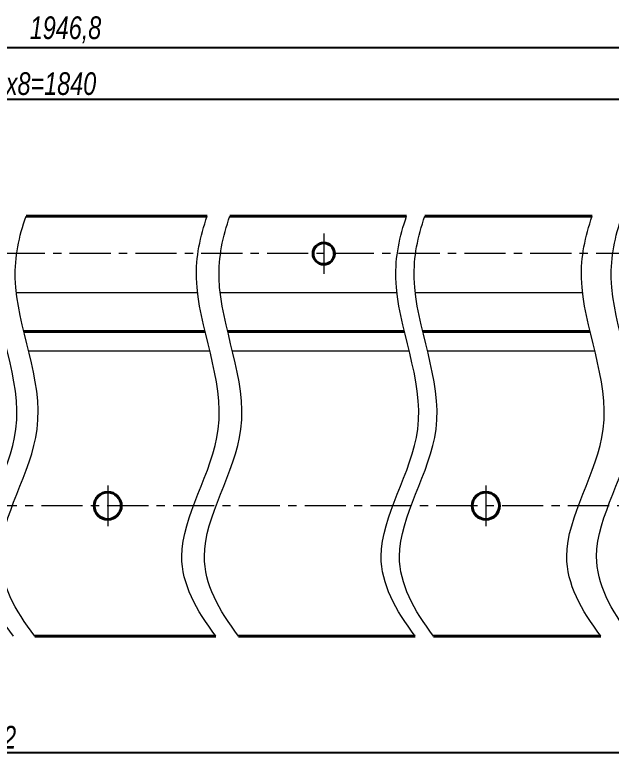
# Model space of a CAD drawing. Header units: millimetres. Extents: x 12064 to 35004, y -6103 to -2658.
# Drawn here: x 29679.4 to 29771.4, y -2884.6 to -2769.4 of the extents above; entities that cross this region are included whole.
import ezdxf

# ---------------------------------------------------------------- set-up
doc = ezdxf.new("R2010")
doc.units = ezdxf.units.MM
doc.linetypes.add('LT_03', pattern=[20.32, 12.7, -2.54, 2.54, -2.54])
for name, color, linetype, lineweight in [('Layer_04', 7, 'Continuous', 40), ('Layer_09', 1, 'Continuous', 15), ('Layer_10', 6, 'Continuous', 15), ('Layer_11', 1, 'LT_03', 15)]:
    doc.layers.add(name, color=color, linetype=linetype, lineweight=lineweight)
doc.styles.add('Style_01', font='ARIALNI.TTF', dxfattribs={"width": 0.9, "height": 3.5})
doc.dimstyles.new('DimStyle_01', dxfattribs={"dimtxt": 3.5, "dimasz": 3.5, "dimexe": 1.25, "dimexo": 0, "dimtad": 1, "dimdec": 1, "dimtxsty": 'Style_01', "dimcen": 2.5, "dimazin": 3, "dimtfac": 1, "dimtdec": 1, "dimtmove": 0, "dimatfit": 3})

# ---------------------------------------------------------------- blocks, each defined once
blk = doc.blocks.new('*D1840')
at = {"layer": 'Defpoints', "color": 0, "ltscale": 0.5}
for p in [(29956.96, -2774.48), (29417.44, -2800.48), (29956.96, -2800.48)]:
    blk.add_point(p, dxfattribs=at)
at = {"layer": 'Layer_09', "color": 0, "lineweight": -2, "ltscale": 0.5}
for p, q in [((29417.44, -2800.48), (29417.44, -2773.23)), ((29956.96, -2800.48), (29956.96, -2773.23)), ((29420.94, -2774.48), (29953.46, -2774.48))]:
    blk.add_line(p, q, dxfattribs=at)
at = {"layer": 'Layer_09', "color": 0, "ltscale": 0.5}
for points in [[(29420.94, -2773.9), (29420.94, -2775.06), (29417.44, -2774.48)], [(29953.46, -2773.9), (29953.46, -2775.06), (29956.96, -2774.48)]]:
    blk.add_solid(points, dxfattribs=at)
at = {"layer": 'Layer_09', "color": 0, "ltscale": 0.5, "insert": (29687.2, -2771.75), "char_height": 3.5, "attachment_point": 5, "style": 'Style_01'}
blk.add_mtext('1946,8', dxfattribs=at)
blk = doc.blocks.new('*D1844')
at = {"layer": 'Defpoints', "color": 0, "ltscale": 0.5}
for p in [(29453.24, -2782.48), (29453.24, -2803.16), (29910.66, -2803.16)]:
    blk.add_point(p, dxfattribs=at)
at = {"layer": 'Layer_09', "color": 0, "lineweight": -2, "ltscale": 0.5}
for p, q in [((29453.24, -2803.16), (29453.24, -2781.23)), ((29910.66, -2803.16), (29910.66, -2781.23)), ((29907.16, -2782.48), (29456.74, -2782.48))]:
    blk.add_line(p, q, dxfattribs=at)
at = {"layer": 'Layer_09', "color": 0, "ltscale": 0.5}
for points in [[(29456.74, -2781.9), (29456.74, -2783.06), (29453.24, -2782.48)], [(29907.16, -2781.9), (29907.16, -2783.06), (29910.66, -2782.48)]]:
    blk.add_solid(points, dxfattribs=at)
at = {"layer": 'Layer_09', "color": 0, "ltscale": 0.5, "insert": (29681.95, -2780.07), "char_height": 3.5, "attachment_point": 5, "style": 'Style_01'}
blk.add_mtext('230x8=1840', dxfattribs=at)
blk = doc.blocks.new('*D1849')
at = {"layer": 'Defpoints', "color": 0, "ltscale": 0.5}
for p in [(29392.24, -2848.31), (29946.96, -2848.31), (29392.24, -2883.33)]:
    blk.add_point(p, dxfattribs=at)
at = {"layer": 'Layer_09', "color": 0, "lineweight": -2, "ltscale": 0.5}
for p, q in [((29392.24, -2848.31), (29392.24, -2884.58)), ((29946.96, -2848.31), (29946.96, -2884.58)), ((29943.46, -2883.33), (29395.74, -2883.33))]:
    blk.add_line(p, q, dxfattribs=at)
at = {"layer": 'Layer_09', "color": 0, "ltscale": 0.5}
for points in [[(29395.74, -2882.75), (29395.74, -2883.91), (29392.24, -2883.33)], [(29943.46, -2882.75), (29943.46, -2883.91), (29946.96, -2883.33)]]:
    blk.add_solid(points, dxfattribs=at)
at = {"layer": 'Layer_09', "color": 0, "ltscale": 0.5, "insert": (29669.6, -2880.92), "char_height": 3.5, "attachment_point": 5, "style": 'Style_01'}
blk.add_mtext('218x9=1962', dxfattribs=at)

msp = doc.modelspace()

# ---------------------------------------------------------------- linework, layer by layer
at = {"layer": 'Layer_04'}
for p, q in [((29681.113, -2800.481), (29709.086, -2800.481)), ((29712.577, -2800.481), (29739.867, -2800.481)), ((29742.695, -2800.481), (29768.523, -2800.481)), ((29708.738, -2818.281), (29680.765, -2818.281)), ((29739.519, -2818.281), (29712.229, -2818.281)), ((29768.175, -2818.281), (29742.347, -2818.281)), ((29682.446, -2865.281), (29710.419, -2865.281)), ((29713.91, -2865.281), (29741.2, -2865.281)), ((29744.028, -2865.281), (29769.856, -2865.281))]:
    msp.add_line(p, q, dxfattribs=at)
for centre, radius in [((29727.074, -2806.281), 1.65), ((29693.713, -2845.187), 2.1), ((29752.082, -2845.187), 2.1)]:
    msp.add_circle(centre, radius, dxfattribs=at)
at = {"layer": 'Layer_10', "ltscale": 0.5}
for p, q in [((29679.611, -2812.281), (29707.585, -2812.281)), ((29711.075, -2812.281), (29738.366, -2812.281)), ((29741.193, -2812.281), (29767.022, -2812.281)), ((29681.501, -2821.281), (29709.474, -2821.281)), ((29712.965, -2821.281), (29740.255, -2821.281)), ((29743.083, -2821.281), (29768.911, -2821.281))]:
    msp.add_line(p, q, dxfattribs=at)
for points in [[(29679.16, -2865.281), (29676.115, -2861.305), (29670.628, -2851.349), (29684.15, -2832.468), (29674.579, -2814.234), (29676.714, -2803.631), (29677.827, -2800.481)], [(29682.446, -2865.281), (29679.402, -2861.305), (29673.915, -2851.349), (29687.437, -2832.468), (29677.865, -2814.234), (29680.001, -2803.631), (29681.113, -2800.481)], [(29710.419, -2865.281), (29707.375, -2861.305), (29701.888, -2851.349), (29715.41, -2832.468), (29705.838, -2814.234), (29707.974, -2803.631), (29709.086, -2800.481)], [(29713.91, -2865.281), (29710.866, -2861.305), (29705.379, -2851.349), (29718.901, -2832.468), (29709.329, -2814.234), (29711.465, -2803.631), (29712.577, -2800.481)], [(29741.2, -2865.281), (29738.156, -2861.305), (29732.669, -2851.349), (29746.191, -2832.468), (29736.619, -2814.234), (29738.755, -2803.631), (29739.867, -2800.481)], [(29744.028, -2865.281), (29740.984, -2861.305), (29735.497, -2851.349), (29749.019, -2832.468), (29739.447, -2814.234), (29741.583, -2803.631), (29742.695, -2800.481)], [(29769.856, -2865.281), (29766.812, -2861.305), (29761.325, -2851.349), (29774.847, -2832.468), (29765.275, -2814.234), (29767.411, -2803.631), (29768.523, -2800.481)], [(29774.461, -2865.281), (29771.417, -2861.305), (29765.93, -2851.349), (29779.452, -2832.468), (29769.88, -2814.234), (29772.016, -2803.631), (29773.128, -2800.481)]]:
    msp.add_open_spline(points, degree=3, knots=[7.9646094, 7.9646094, 7.9646094, 7.9646094, 21.9684125, 42.3801663, 65.9142466, 76.0586194, 76.0586194, 76.0586194, 76.0586194], dxfattribs=at)
at = {"layer": 'Layer_11', "ltscale": 0.5}
for p, q in [((29727.074, -2803.158), (29727.074, -2809.405)), ((29907.541, -2806.281), (29456.358, -2806.281)), ((29693.713, -2842.064), (29693.713, -2848.311)), ((29752.082, -2842.064), (29752.082, -2848.311)), ((29943.833, -2845.187), (29389.112, -2845.187))]:
    msp.add_line(p, q, dxfattribs=at)

# ---------------------------------------------------------------- dimensions: what is measured, and where the dimension line sits
at = {"layer": 'Layer_09', "ltscale": 0.5}
for base, p1, p2, text, picture, middle in [((29956.957, -2774.481), (29417.435, -2800.481), (29956.957, -2800.481), '1946,8', '*D1840', (29687.196, -2771.746)), ((29453.235, -2782.481), (29910.665, -2803.158), (29453.235, -2803.158), '230x8=1840', '*D1844', (29681.95, -2780.069)), ((29392.235, -2883.33), (29946.957, -2848.311), (29392.235, -2848.311), '218x9=1962', '*D1849', (29669.596, -2880.918))]:
    dim = msp.add_linear_dim(base=base, p1=p1, p2=p2, text=text, dimstyle='DimStyle_01', dxfattribs=at)
    dim.commit()
    dim.dimension.update_dxf_attribs({"geometry": picture, "text_midpoint": middle})

doc.saveas('drawing.dxf')
